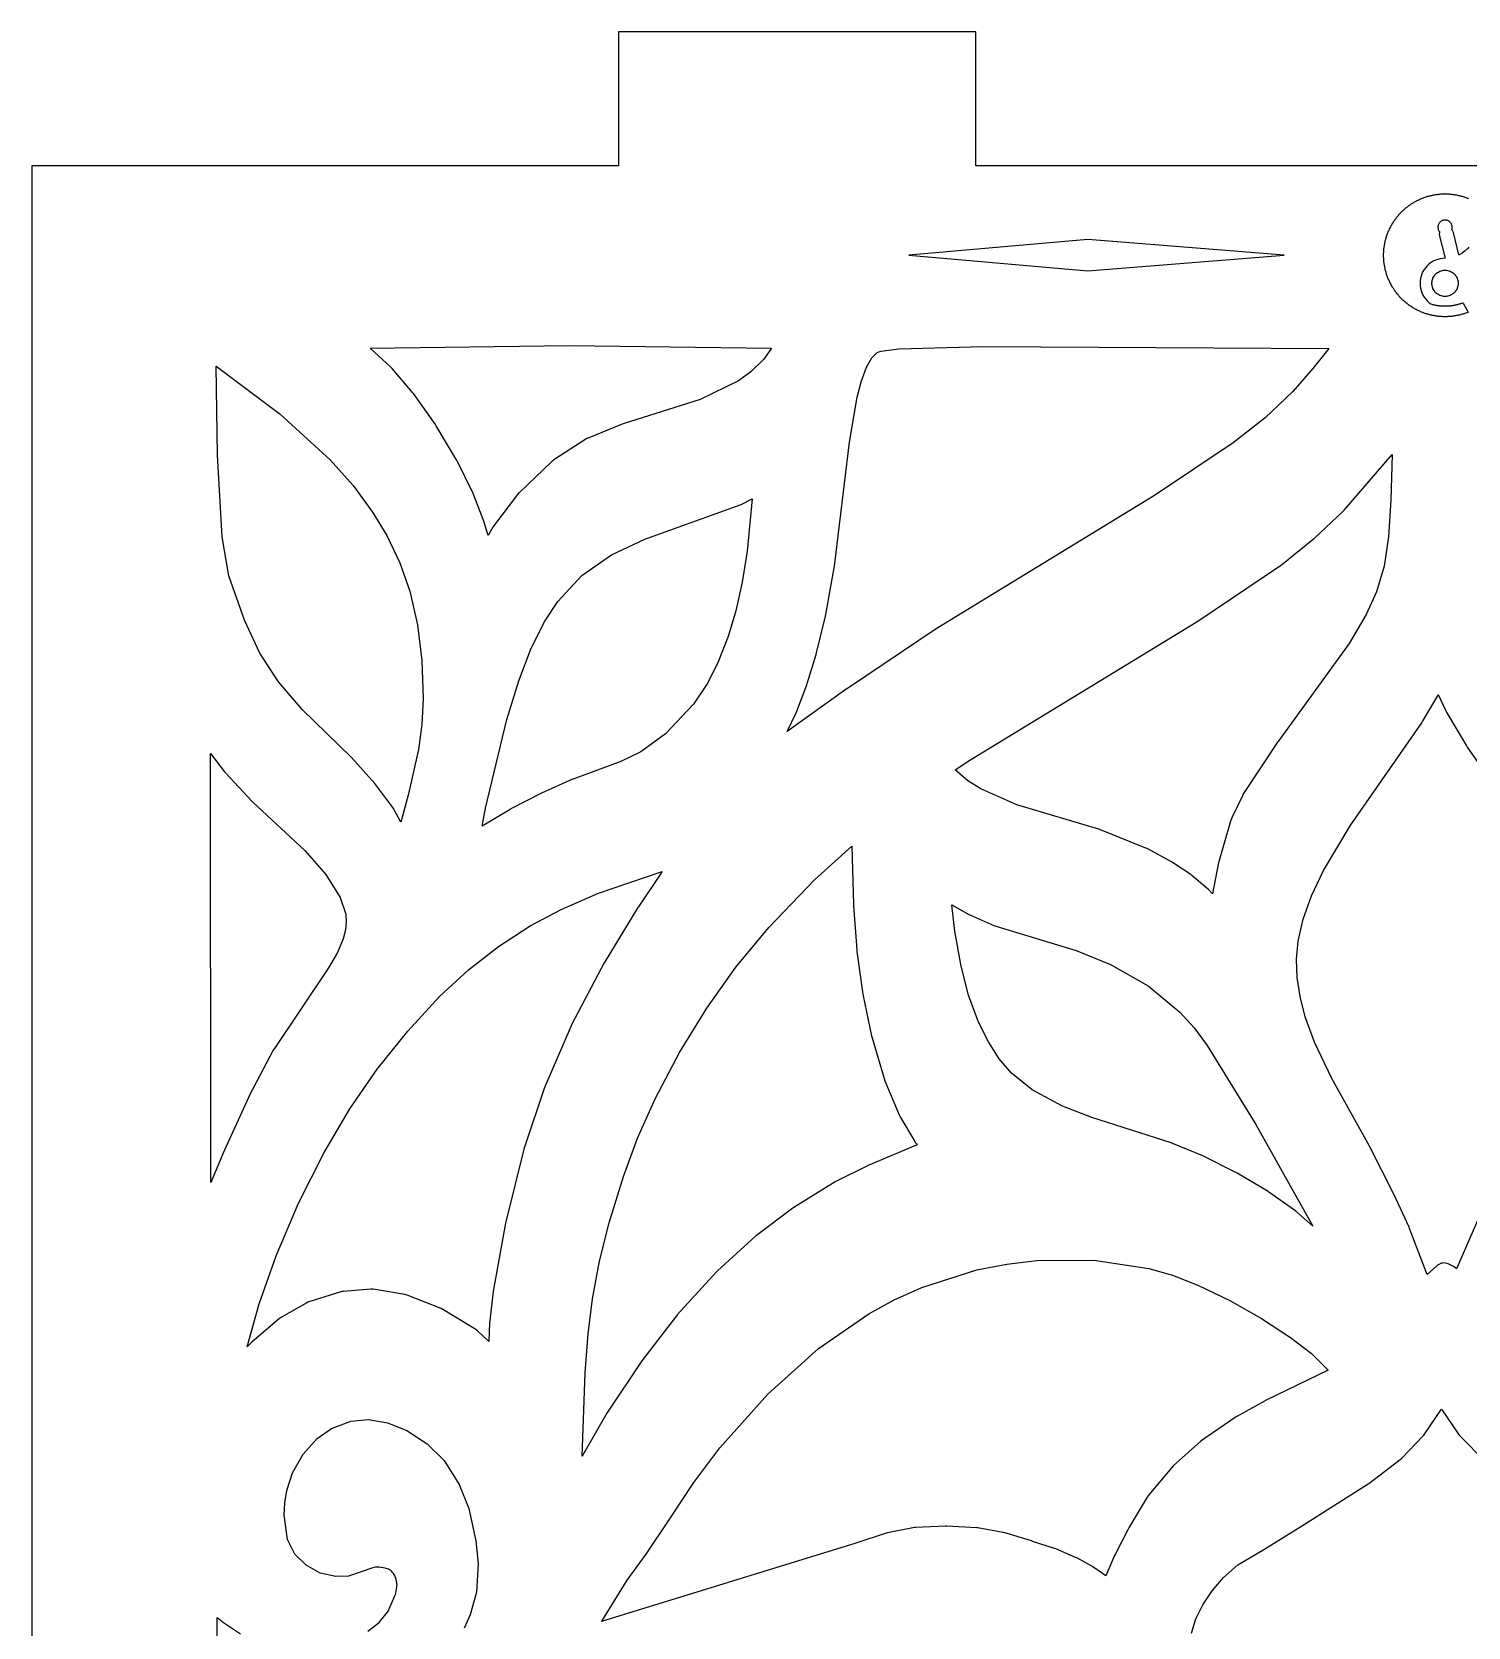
# Model space of a CAD drawing. Header units: millimetres. Extents: x 10 to 410, y 18 to 283.
# Drawn here: x 79 to 111.15, y 247.3 to 283 of the extents above; entities that cross this region are included whole.
import ezdxf

# ---------------------------------------------------------------- set-up
doc = ezdxf.new("R2010")
doc.units = ezdxf.units.MM
doc.layers.add('CUT', color=1, linetype='Continuous')
doc.layers.add('ENGRAVE', color=5, linetype='Continuous')

msp = doc.modelspace()

# ---------------------------------------------------------------- linework, layer by layer
at = {"layer": 'CUT'}
for points in [[(92.134, 280), (79, 280), (79, 160), (92.134, 160), (92.134, 157), (100.134, 157), (100.134, 160), (121.134, 160), (121.134, 157), (129.134, 157), (129.134, 160), (142.2679, 160), (142.2679, 280), (129.134, 280), (129.134, 283), (121.134, 283), (121.134, 280), (100.134, 280), (100.134, 283), (92.134, 283)], [(89.1138, 272.0518), (89.1017, 272.087), (88.8915, 272.6311), (88.8751, 272.6685), (88.5099, 273.4157), (88.4924, 273.4482), (88.0517, 274.1859), (88.0338, 274.2135), (87.5413, 274.9045), (87.5221, 274.9293), (87.0672, 275.4662), (87.0384, 275.4964), (86.5759, 275.9227), (91.0298, 275.9807), (95.5534, 275.9194), (95.3823, 275.6754), (95.0955, 275.3947), (94.8155, 275.1891), (93.9582, 274.7693), (92.2345, 274.2302), (92.2157, 274.2232), (91.4673, 273.9181), (91.4457, 273.9081), (91.4248, 273.8959), (90.6846, 273.4195), (90.662, 273.4034), (90.6404, 273.3847), (89.9057, 272.686), (89.8865, 272.666), (89.8684, 272.6442), (89.3304, 271.9376), (89.3109, 271.9095), (89.2934, 271.879), (89.2131, 271.7256)], [(97.6809, 275.4939), (97.8021, 275.7035), (97.9184, 275.8237), (98.001, 275.8579), (98.4057, 275.9029), (100.2934, 275.9611), (108.0297, 275.9145), (107.6758, 275.4651), (107.2235, 274.9507), (106.6046, 274.3644), (105.8933, 273.8004), (104.1318, 272.6215), (99.2773, 269.6622), (99.2671, 269.6558), (97.2574, 268.3067), (97.2502, 268.3018), (95.9069, 267.3389), (96.1084, 267.758), (96.1247, 267.7961), (96.3475, 268.3852), (96.3583, 268.417), (96.5565, 269.0679), (96.565, 269.0988), (96.7636, 269.9266), (96.77, 269.9569), (96.9605, 271.0068), (96.9655, 271.0402), (97.3014, 273.8204), (97.4718, 274.8233), (97.5608, 275.1685)], [(83.1223, 275.5219), (84.5576, 274.4465), (85.6762, 273.4251), (86.1907, 272.8443), (86.6268, 272.2523), (86.942, 271.7295), (87.235, 271.1141), (87.4579, 270.4805), (87.6325, 269.7292), (87.7295, 268.9287), (87.7581, 268.0694), (87.7312, 267.497), (87.6545, 266.9382), (87.4219, 265.913), (87.2558, 265.3122), (87.109, 265.5894), (87.0936, 265.6162), (87.0765, 265.6412), (86.7027, 266.1482), (86.6796, 266.1766), (86.1511, 266.7609), (86.1361, 266.7765), (85.0562, 267.8268), (84.5185, 268.4556), (84.1061, 269.0942), (83.7561, 269.8339), (83.4069, 270.8267), (83.2592, 271.6954), (83.1578, 273.529)], [(106.951, 271.0594), (106.9702, 271.0735), (107.6823, 271.6441), (107.7009, 271.6603), (108.3535, 272.2742), (108.3775, 272.2991), (109.4523, 273.5396), (109.4217, 272.5171), (109.3688, 271.7019), (109.268, 271.0451), (109.098, 270.4648), (108.8711, 269.9598), (108.4868, 269.3116), (106.8951, 267.1196), (106.8848, 267.1049), (106.1256, 265.9533), (106.1103, 265.9283), (106.0965, 265.9016), (105.8622, 265.4117), (105.8468, 265.3753), (105.8339, 265.337), (105.5768, 264.4574), (105.5648, 264.4079), (105.4303, 263.71), (105.3296, 263.8139), (105.3051, 263.8368), (104.9649, 264.1215), (104.9396, 264.1404), (104.5343, 264.4111), (104.512, 264.4243), (103.9627, 264.7193), (103.938, 264.7309), (102.9245, 265.141), (102.9033, 265.1485), (101.0479, 265.7038), (100.2408, 266.0574), (99.9513, 266.2412), (99.6698, 266.481), (99.9924, 266.6983), (105.0646, 269.7877), (105.0753, 269.7947)], [(94.8795, 272.4261), (94.9097, 272.4393), (95.1226, 272.5498), (95.0127, 271.3812), (94.8984, 270.6848), (94.7546, 270.0449), (94.5828, 269.4675), (94.345, 268.8625), (94.1138, 268.4111), (93.8084, 267.9515), (93.1871, 267.2904), (92.6304, 266.8875), (92.1872, 266.671), (91.118, 266.2779), (91.1032, 266.2719), (90.4067, 265.9625), (90.3925, 265.9557), (89.7227, 265.6072), (89.7081, 265.5988), (89.0813, 265.2207), (89.1548, 265.6275), (89.6318, 267.6105), (89.8971, 268.4763), (90.1781, 269.2059), (90.4834, 269.8144), (90.7722, 270.2527), (91.3127, 270.8332), (91.9759, 271.296), (92.7203, 271.646)], [(85.5764, 264.1444), (85.9025, 263.6258), (86.0244, 263.2501), (86.0384, 263.0873), (86.0225, 262.9038), (85.9716, 262.7018), (85.8442, 262.3979), (85.6417, 262.0492), (84.4275, 260.245), (84.4044, 260.2064), (83.8671, 259.1891), (83.8557, 259.1658), (83.3022, 257.9567), (83.2962, 257.943), (83.0043, 257.2483), (83, 266.8479), (83.3141, 266.4411), (83.3359, 266.4155), (83.932, 265.7772), (83.9478, 265.7616), (85.1094, 264.6748)], [(97.3883, 263.4676), (97.3897, 263.4392), (97.4643, 262.4516), (97.4683, 262.4147), (97.6027, 261.4605), (97.6092, 261.4234), (97.7974, 260.5271), (97.808, 260.4852), (98.0763, 259.5772), (98.0943, 259.526), (98.4141, 258.7585), (98.4278, 258.7285), (98.4433, 258.7002), (98.7635, 258.1646), (98.7814, 258.1371), (98.8009, 258.1119), (98.817, 258.0932), (97.7354, 257.6377), (97.721, 257.631), (96.9997, 257.2722), (96.9787, 257.2605), (96.0545, 256.6914), (96.0322, 256.6761), (95.2205, 256.0613), (95.1992, 256.0435), (94.3497, 255.2693), (94.3285, 255.2481), (93.4472, 254.2846), (93.428, 254.2617), (92.6514, 253.2569), (92.6357, 253.2351), (91.8844, 252.11), (91.8699, 252.0867), (91.3458, 251.1768), (91.3294, 251.1455), (91.3178, 251.121), (91.3819, 252.9841), (91.4492, 253.8572), (91.5476, 254.6458), (91.7044, 255.4885), (91.9208, 256.3429), (92.2466, 257.3832), (92.5576, 258.236), (92.9607, 259.1356), (93.4991, 260.1534), (94.1072, 261.1475), (94.7547, 262.0652), (95.4984, 262.9582), (96.521, 264.0248), (97.3539, 264.7734)], [(92.5769, 263.4187), (92.5667, 263.4028), (91.8265, 262.1876), (91.8131, 262.1639), (91.09, 260.7884), (91.0752, 260.7573), (90.4818, 259.39), (90.4669, 259.3514), (90.0311, 258.0614), (90.0191, 258.0206), (89.606, 256.3692), (89.5983, 256.3338), (89.3301, 254.8554), (89.3247, 254.8182), (89.2491, 254.1525), (89.2459, 254.1107), (89.2288, 253.6891), (89.2006, 253.7191), (88.9809, 253.9215), (88.9585, 253.9404), (88.9348, 253.9565), (88.2013, 254.404), (88.1617, 254.4239), (87.3973, 254.7247), (87.3743, 254.7326), (87.351, 254.7377), (86.6409, 254.8586), (86.6135, 254.8616), (86.5859, 254.8609), (85.9665, 254.8112), (85.9418, 254.8077), (85.9175, 254.8016), (85.2018, 254.5794), (85.1767, 254.57), (85.1523, 254.5577), (84.5856, 254.2345), (84.5637, 254.2207), (84.5427, 254.2044), (83.9288, 253.6846), (83.8975, 253.6541), (83.8196, 253.568), (84.0892, 254.5284), (84.4704, 255.6066), (84.9713, 256.7814), (85.5448, 257.9186), (86.1197, 258.896), (86.7298, 259.7859), (87.4149, 260.6374), (88.1243, 261.4075), (88.773, 262.0096), (89.4443, 262.5332), (90.1564, 262.9914), (90.8454, 263.3564), (91.6819, 263.7212), (93.1107, 264.2106)], [(106.4001, 258.5489), (107.6769, 256.2701), (107.2915, 256.6056), (107.2674, 256.6246), (106.6893, 257.0316), (106.6721, 257.0427), (105.9794, 257.4574), (105.9619, 257.4669), (105.2255, 257.835), (105.2098, 257.8422), (104.5192, 258.1297), (104.5001, 258.1368), (102.7251, 258.7047), (102.0671, 258.9579), (101.3938, 259.3221), (100.9325, 259.6974), (100.6543, 260.0183), (100.4109, 260.3948), (100.1926, 260.8382), (99.9638, 261.4408), (99.8014, 262.0899), (99.6616, 262.8751), (99.594, 263.4634), (99.9711, 263.2484), (99.9952, 263.2363), (100.5317, 263.0015), (100.5585, 262.9915), (102.3773, 262.4412), (103.1473, 262.1298), (103.9851, 261.6461), (104.6966, 261.0598), (105.0166, 260.7114), (105.3096, 260.3174)], [(95.4715, 252.5135), (96.6098, 253.5324), (97.7317, 254.3069), (98.3032, 254.6195), (98.9236, 254.8979), (100.1559, 255.2891), (100.8242, 255.4215), (101.4986, 255.5016), (102.7703, 255.5085), (104.0065, 255.3245), (104.5317, 255.1764), (105.1033, 254.9504), (105.813, 254.6065), (106.5229, 254.2042), (107.1742, 253.7778), (107.6436, 253.4172), (108.0186, 253.0475), (106.6171, 252.3694), (106.6044, 252.3629), (105.9549, 252.0033), (105.9321, 251.9891), (105.1994, 251.4836), (105.1694, 251.4599), (104.5487, 250.9022), (104.5152, 250.8674), (104.0025, 250.2539), (103.9848, 250.2309), (103.9683, 250.206), (103.5603, 249.5327), (103.5449, 249.5052), (103.5313, 249.476), (103.2534, 248.9348), (103.2353, 248.8996), (103.0391, 248.4461), (102.7479, 248.6441), (102.7242, 248.6587), (102.3912, 248.8434), (102.363, 248.8571), (101.918, 249.0472), (101.8898, 249.0577), (101.4022, 249.2145), (101.374, 249.2249), (100.7605, 249.4108), (100.734, 249.4171), (100.1781, 249.5156), (100.1526, 249.5186), (99.4789, 249.559), (99.4551, 249.5592), (98.7899, 249.5271), (98.7586, 249.5233), (98.1528, 249.4068), (98.1209, 249.3982), (97.4422, 249.1759), (97.4249, 249.1711), (91.7543, 247.4231), (91.7699, 247.4526), (92.3234, 248.3433), (92.7487, 248.9291), (93.2634, 249.6967), (93.8162, 250.5302), (94.4013, 251.3098)]]:
    msp.add_lwpolyline(points, close=True, dxfattribs=at)
for points in [[(111.8353, 257.4906), (110.8898, 255.3126), (110.8828, 255.3206), (110.8557, 255.3456), (110.8267, 255.3666), (110.7964, 255.3832), (110.7055, 255.425), (110.6757, 255.4365), (110.6452, 255.4437), (110.6144, 255.4466), (110.5835, 255.4452), (110.5529, 255.4393), (110.5228, 255.4293), (110.4936, 255.4152), (110.4656, 255.3969), (110.4391, 255.3749), (110.2368, 255.187), (110.2193, 255.2222), (109.8403, 256.2196), (109.8282, 256.2487), (109.4912, 256.9864), (109.4824, 257.0045), (108.9503, 258.0457), (108.9426, 258.0601), (108.0977, 259.5731), (107.713, 260.3889), (107.5049, 260.9589), (107.3878, 261.4091), (107.3238, 261.8341), (107.3105, 262.2432), (107.3468, 262.6478), (107.4562, 263.1424), (107.6425, 263.6668), (107.9097, 264.2302), (108.5099, 265.23), (110.1146, 267.5351), (110.1318, 267.5618), (110.4565, 268.116), (110.4762, 268.1537), (110.4837, 268.172), (110.6511, 267.8012), (110.6744, 267.7562), (111.1139, 267.0182), (111.1308, 266.9922), (112.6748, 264.798)], [(104.9571, 247.1607), (105.0588, 247.4785), (105.2144, 247.7982), (105.4206, 248.1105), (105.6715, 248.4042), (105.9928, 248.689), (106.575, 249.0323), (107.443, 249.5708), (108.9102, 250.5004), (108.9297, 250.5139), (109.632, 251.0462), (109.6695, 251.0798), (110.1353, 251.5671), (110.1558, 251.5904), (110.1746, 251.6162), (110.5517, 252.177), (110.9388, 251.612), (110.9585, 251.5859), (110.9796, 251.5624), (111.5136, 251.0196)], [(86.5236, 247.2021), (86.7457, 247.3803), (86.7704, 247.4025), (86.7925, 247.4272), (86.9578, 247.6336), (86.9738, 247.6555), (86.9876, 247.6789), (86.9994, 247.7033), (87.1254, 247.9995), (87.1362, 248.0289), (87.1437, 248.0593), (87.1685, 248.1879), (87.1723, 248.2144), (87.1739, 248.241), (87.1729, 248.2676), (87.1695, 248.2941), (87.1638, 248.3202), (87.1435, 248.3961), (87.1347, 248.4236), (87.1233, 248.4499), (87.1095, 248.4752), (87.0931, 248.499), (87.0746, 248.5212), (87.054, 248.5415), (87.0315, 248.5598), (87.0075, 248.576), (86.9818, 248.5897), (86.9549, 248.6009), (86.9271, 248.6097), (86.8987, 248.6158), (86.7797, 248.6353), (86.7494, 248.6388), (86.7189, 248.6392), (86.6885, 248.6367), (86.6585, 248.6312), (86.6292, 248.6227), (86.0881, 248.4376), (85.8071, 248.4262), (85.4562, 248.5067), (85.1392, 248.6792), (84.8855, 248.9291), (84.7189, 249.2608), (84.6499, 249.8048), (84.6617, 250.0814), (84.7065, 250.3526), (84.8367, 250.7522), (85.0728, 251.1699), (85.3895, 251.5174), (85.7091, 251.7394), (86.1414, 251.9022), (86.5377, 251.9395), (86.9595, 251.871), (87.3967, 251.6949), (87.8513, 251.3984), (88.226, 251.0221), (88.5679, 250.4894), (88.7836, 249.9499), (88.9414, 249.2245), (88.9919, 248.7133), (88.9493, 248.0782), (88.8134, 247.5698), (88.6791, 247.2737)], [(83.1516, 240.7048), (83.1455, 247.5118), (83.2486, 247.4305), (83.2664, 247.4175), (83.668, 247.1456)]]:
    msp.add_lwpolyline(points, dxfattribs=at)
at = {"layer": 'ENGRAVE'}
msp.add_lwpolyline([(111.1684, 278.1846), (111.1271, 278.139), (111.1224, 278.1343), (111.0768, 278.0929), (111.0717, 278.0888), (111.0223, 278.0521), (111.0169, 278.0485), (110.964, 278.0168), (110.9583, 278.0137), (110.9461, 278.008), (110.8206, 278.5093), (110.816, 278.5244), (110.81, 278.5389), (110.8026, 278.5527), (110.7939, 278.5658), (110.7854, 278.5761), (110.7872, 278.5809), (110.791, 278.5962), (110.7933, 278.6118), (110.7941, 278.6274), (110.7933, 278.6431), (110.791, 278.6587), (110.7872, 278.6739), (110.7819, 278.6887), (110.7752, 278.7029), (110.7671, 278.7164), (110.7577, 278.729), (110.7471, 278.7406), (110.7355, 278.7512), (110.7229, 278.7605), (110.7094, 278.7686), (110.6952, 278.7754), (110.6804, 278.7807), (110.6652, 278.7845), (110.6497, 278.7868), (110.6339, 278.7875), (110.6182, 278.7868), (110.6027, 278.7845), (110.5875, 278.7807), (110.5727, 278.7754), (110.5585, 278.7686), (110.545, 278.7605), (110.5324, 278.7512), (110.5208, 278.7406), (110.5102, 278.729), (110.5008, 278.7164), (110.4927, 278.7029), (110.486, 278.6887), (110.4807, 278.6739), (110.4769, 278.6587), (110.4746, 278.6431), (110.4738, 278.6274), (110.4746, 278.6117), (110.4769, 278.5962), (110.4807, 278.581), (110.486, 278.5661), (110.4927, 278.552), (110.5008, 278.5385), (110.5102, 278.5259), (110.5136, 278.522), (110.5098, 278.5093), (110.5067, 278.4939), (110.5052, 278.4783), (110.5052, 278.4626), (110.5067, 278.4469), (110.5098, 278.4315), (110.6345, 277.9332), (110.579, 277.9305), (110.5246, 277.9224), (110.4712, 277.909), (110.4194, 277.8905), (110.3697, 277.867), (110.3225, 277.8387), (110.2783, 277.8059), (110.2375, 277.769), (110.2006, 277.7282), (110.1678, 277.684), (110.1396, 277.6368), (110.116, 277.5871), (110.0975, 277.5353), (110.0841, 277.482), (110.076, 277.4275), (110.0734, 277.3726), (110.076, 277.3176), (110.0841, 277.2632), (110.0975, 277.2099), (110.116, 277.1581), (110.1396, 277.1083), (110.1678, 277.0611), (110.2006, 277.0169), (110.2375, 276.9762), (110.2783, 276.9392), (110.3171, 276.9105), (110.3174, 276.9103), (110.3345, 276.9055), (110.3518, 276.9009), (110.3691, 276.8966), (110.3864, 276.8926), (110.4038, 276.8889), (110.4213, 276.8854), (110.4389, 276.8822), (110.4564, 276.8793), (110.474, 276.8766), (110.4917, 276.8742), (110.5094, 276.8722), (110.5271, 276.8703), (110.5449, 276.8688), (110.5627, 276.8676), (110.5805, 276.8666), (110.5983, 276.8659), (110.6161, 276.8655), (110.6339, 276.8653), (110.6518, 276.8655), (110.6696, 276.8659), (110.6874, 276.8666), (110.7052, 276.8676), (110.7229, 276.8688), (110.7408, 276.8703), (110.7585, 276.8722), (110.7762, 276.8742), (110.7938, 276.8766), (110.8114, 276.8793), (110.829, 276.8822), (110.8466, 276.8854), (110.864, 276.8889), (110.8815, 276.8926), (110.8988, 276.8966), (110.9161, 276.9009), (110.9334, 276.9055), (110.9505, 276.9103), (110.9676, 276.9154), (110.9846, 276.9209), (111.0016, 276.9265), (111.0183, 276.9323), (111.035, 276.9385), (111.0352, 276.9386), (111.0407, 276.9275), (111.1529, 276.7267), (111.1412, 276.722), (111.1407, 276.7218), (111.1392, 276.7212), (111.1209, 276.7141), (111.1198, 276.7137), (111.1191, 276.7134), (111.1007, 276.7066), (111.0986, 276.7059), (111.0983, 276.7058), (111.0803, 276.6995), (111.0792, 276.6991), (111.0784, 276.6988), (111.06, 276.6927), (111.0596, 276.6925), (111.0579, 276.692), (111.0391, 276.6861), (111.0382, 276.6858), (111.0374, 276.6855), (111.0185, 276.6799), (111.0177, 276.6796), (111.0166, 276.6793), (110.9977, 276.674), (110.9963, 276.6736), (110.9957, 276.6735), (110.9769, 276.6684), (110.9744, 276.6678), (110.9743, 276.6678), (110.9561, 276.6633), (110.9556, 276.6632), (110.9539, 276.6627), (110.9347, 276.6583), (110.9345, 276.6582), (110.9336, 276.6581), (110.933, 276.6579), (110.9138, 276.6538), (110.9124, 276.6535), (110.9117, 276.6534), (110.8925, 276.6495), (110.8922, 276.6495), (110.8914, 276.6493), (110.8907, 276.6492), (110.8713, 276.6456), (110.8699, 276.6454), (110.8692, 276.6453), (110.85, 276.6421), (110.8497, 276.6421), (110.8488, 276.6419), (110.8481, 276.6418), (110.8286, 276.6389), (110.8272, 276.6387), (110.8266, 276.6386), (110.8073, 276.636), (110.8066, 276.6359), (110.8058, 276.6358), (110.8052, 276.6357), (110.7861, 276.6335), (110.7856, 276.6334), (110.7839, 276.6332), (110.7643, 276.6312), (110.7637, 276.6312), (110.7629, 276.6311), (110.7624, 276.631), (110.7428, 276.6293), (110.7413, 276.6292), (110.7407, 276.6292), (110.7212, 276.6278), (110.7208, 276.6277), (110.72, 276.6277), (110.7194, 276.6277), (110.6997, 276.6266), (110.6981, 276.6265), (110.6975, 276.6265), (110.6781, 276.6257), (110.6775, 276.6257), (110.6767, 276.6257), (110.6762, 276.6257), (110.6565, 276.6252), (110.6549, 276.6252), (110.6543, 276.6252), (110.6349, 276.625), (110.6344, 276.625), (110.6335, 276.625), (110.633, 276.625), (110.6136, 276.6252), (110.6129, 276.6252), (110.6113, 276.6252), (110.5916, 276.6257), (110.5911, 276.6257), (110.5903, 276.6257), (110.5898, 276.6257), (110.5704, 276.6265), (110.5697, 276.6265), (110.5682, 276.6266), (110.5485, 276.6277), (110.548, 276.6277), (110.5472, 276.6277), (110.5467, 276.6278), (110.5272, 276.6292), (110.5266, 276.6292), (110.5251, 276.6293), (110.5055, 276.631), (110.5048, 276.6311), (110.504, 276.6312), (110.5036, 276.6312), (110.484, 276.6332), (110.4823, 276.6334), (110.4818, 276.6335), (110.4626, 276.6357), (110.4618, 276.6358), (110.461, 276.6359), (110.4606, 276.636), (110.4413, 276.6386), (110.4407, 276.6387), (110.4392, 276.6389), (110.4197, 276.6418), (110.4191, 276.6419), (110.4182, 276.6421), (110.4179, 276.6421), (110.3987, 276.6453), (110.398, 276.6454), (110.3966, 276.6456), (110.3772, 276.6492), (110.3765, 276.6493), (110.3757, 276.6495), (110.3754, 276.6495), (110.3562, 276.6534), (110.3555, 276.6535), (110.3541, 276.6538), (110.3349, 276.6579), (110.3342, 276.6581), (110.3334, 276.6582), (110.3331, 276.6583), (110.3139, 276.6627), (110.3118, 276.6633), (110.3115, 276.6634), (110.2934, 276.6679), (110.293, 276.6679), (110.291, 276.6684), (110.2719, 276.6735), (110.2711, 276.6737), (110.2703, 276.6739), (110.2513, 276.6793), (110.2502, 276.6796), (110.2494, 276.6799), (110.2305, 276.6855), (110.2297, 276.6858), (110.2288, 276.6861), (110.21, 276.692), (110.2089, 276.6923), (110.2081, 276.6926), (110.1894, 276.6988), (110.1887, 276.6991), (110.1877, 276.6994), (110.1692, 276.7059), (110.1686, 276.7061), (110.1673, 276.7066), (110.1488, 276.7134), (110.1482, 276.7137), (110.1474, 276.714), (110.1471, 276.7141), (110.1287, 276.7212), (110.1272, 276.7218), (110.1267, 276.722), (110.1086, 276.7293), (110.1081, 276.7295), (110.1074, 276.7298), (110.1069, 276.73), (110.089, 276.7376), (110.0885, 276.7378), (110.0869, 276.7385), (110.0689, 276.7464), (110.0687, 276.7466), (110.0679, 276.7469), (110.0672, 276.7472), (110.0497, 276.7553), (110.0492, 276.7555), (110.0476, 276.7563), (110.0298, 276.7648), (110.0289, 276.7653), (110.0282, 276.7657), (110.0105, 276.7745), (110.0098, 276.7748), (110.0089, 276.7753), (109.9914, 276.7844), (109.9906, 276.7848), (109.9899, 276.7852), (109.9897, 276.7853), (109.9724, 276.7946), (109.971, 276.7954), (109.9705, 276.7957), (109.9536, 276.8051), (109.9521, 276.8059), (109.9516, 276.8063), (109.9348, 276.816), (109.9343, 276.8163), (109.9336, 276.8167), (109.9332, 276.8169), (109.9164, 276.8271), (109.9152, 276.8278), (109.9146, 276.8282), (109.8986, 276.8382), (109.8986, 276.8382), (109.8963, 276.8396), (109.8798, 276.8503), (109.8795, 276.8505), (109.8788, 276.8509), (109.8783, 276.8513), (109.8619, 276.8622), (109.861, 276.8629), (109.8603, 276.8633), (109.8441, 276.8745), (109.843, 276.8753), (109.8425, 276.8757), (109.8265, 276.887), (109.8263, 276.8872), (109.8256, 276.8877), (109.825, 276.8881), (109.8091, 276.8999), (109.8084, 276.9004), (109.8077, 276.9009), (109.8076, 276.901), (109.792, 276.9129), (109.7914, 276.9134), (109.7905, 276.9141), (109.775, 276.9263), (109.7736, 276.9274), (109.7732, 276.9277), (109.7582, 276.9399), (109.7576, 276.9404), (109.757, 276.9409), (109.7567, 276.9411), (109.7418, 276.9537), (109.7413, 276.9542), (109.7402, 276.955), (109.7253, 276.968), (109.7241, 276.9691), (109.7237, 276.9694), (109.7092, 276.9824), (109.7088, 276.9828), (109.7082, 276.9834), (109.7079, 276.9836), (109.6934, 276.997), (109.6926, 276.9978), (109.692, 276.9983), (109.6777, 277.0119), (109.6766, 277.013), (109.6762, 277.0134), (109.6627, 277.0267), (109.6624, 277.027), (109.661, 277.0285), (109.6471, 277.0425), (109.6465, 277.0431), (109.6459, 277.0438), (109.6323, 277.058), (109.6313, 277.0591), (109.6309, 277.0596), (109.6176, 277.0739), (109.6173, 277.0742), (109.6167, 277.0748), (109.6163, 277.0753), (109.6031, 277.09), (109.6027, 277.0906), (109.6021, 277.0912), (109.6019, 277.0914), (109.589, 277.1062), (109.5881, 277.1073), (109.5877, 277.1078), (109.5751, 277.1228), (109.5749, 277.1231), (109.5744, 277.1237), (109.5739, 277.1243), (109.5617, 277.1393), (109.5614, 277.1396), (109.5602, 277.141), (109.548, 277.1565), (109.5474, 277.1574), (109.5469, 277.1581), (109.5349, 277.1737), (109.5349, 277.1738), (109.5344, 277.1745), (109.5338, 277.1752), (109.5221, 277.191), (109.5216, 277.1917), (109.5211, 277.1924), (109.521, 277.1925), (109.5095, 277.2085), (109.509, 277.2094), (109.5085, 277.2101), (109.5084, 277.2102), (109.4973, 277.2264), (109.4968, 277.227), (109.4962, 277.2279), (109.4852, 277.2443), (109.4849, 277.2449), (109.4844, 277.2456), (109.4842, 277.2458), (109.4735, 277.2624), (109.4731, 277.2631), (109.4726, 277.2638), (109.4725, 277.2641), (109.4621, 277.2806), (109.4618, 277.2812), (109.4611, 277.2823), (109.4509, 277.2992), (109.4501, 277.3006), (109.4498, 277.3011), (109.4402, 277.3177), (109.4399, 277.3181), (109.4391, 277.3195), (109.4295, 277.3367), (109.4289, 277.3378), (109.4285, 277.3385), (109.4194, 277.3554), (109.4192, 277.3558), (109.4183, 277.3574), (109.4094, 277.3745), (109.4092, 277.3749), (109.4083, 277.3766), (109.3995, 277.3942), (109.3987, 277.396), (109.3985, 277.3963), (109.3902, 277.4137), (109.3898, 277.4145), (109.3895, 277.4152), (109.3894, 277.4154), (109.3812, 277.4333), (109.3809, 277.4339), (109.3804, 277.435), (109.3724, 277.453), (109.3718, 277.4545), (109.3716, 277.4551), (109.364, 277.4729), (109.3638, 277.4734), (109.3635, 277.4742), (109.3633, 277.4747), (109.3559, 277.493), (109.3558, 277.4932), (109.3554, 277.494), (109.3551, 277.4947), (109.3483, 277.5124), (109.3483, 277.5124), (109.3474, 277.5149), (109.3406, 277.5334), (109.3405, 277.5335), (109.3402, 277.5343), (109.3399, 277.5352), (109.3334, 277.5537), (109.333, 277.5547), (109.3328, 277.5555), (109.3265, 277.5742), (109.3263, 277.575), (109.3259, 277.5761), (109.3202, 277.5943), (109.3201, 277.5946), (109.3194, 277.5966), (109.3138, 277.6155), (109.3136, 277.616), (109.3134, 277.6168), (109.3133, 277.6173), (109.3081, 277.6357), (109.308, 277.636), (109.3074, 277.6381), (109.3024, 277.6571), (109.3022, 277.6579), (109.3019, 277.659), (109.2971, 277.6781), (109.2969, 277.679), (109.2967, 277.6798), (109.2967, 277.6799), (109.2923, 277.6991), (109.2921, 277.6998), (109.2918, 277.701), (109.2877, 277.7203), (109.2874, 277.7216), (109.2873, 277.7223), (109.2835, 277.7414), (109.2834, 277.7418), (109.2833, 277.7426), (109.2832, 277.7433), (109.2796, 277.7626), (109.2793, 277.7641), (109.2792, 277.7647), (109.276, 277.784), (109.276, 277.7843), (109.2759, 277.7851), (109.2757, 277.7858), (109.2729, 277.805), (109.2728, 277.8054), (109.2725, 277.8072), (109.2699, 277.8268), (109.2699, 277.8271), (109.2698, 277.8279), (109.2696, 277.8286), (109.2673, 277.8481), (109.2672, 277.8498), (109.2671, 277.8504), (109.2651, 277.8697), (109.2651, 277.87), (109.265, 277.8709), (109.265, 277.8715), (109.2632, 277.8911), (109.2631, 277.8926), (109.2631, 277.8932), (109.2617, 277.9127), (109.2616, 277.9153), (109.2616, 277.9153), (109.2605, 277.9339), (109.2605, 277.9345), (109.2604, 277.9362), (109.2596, 277.9559), (109.2596, 277.9564), (109.2596, 277.9573), (109.2596, 277.9578), (109.2591, 277.9775), (109.2591, 277.979), (109.2591, 277.9796), (109.2589, 277.999), (109.2589, 277.9996), (109.2589, 278.0004), (109.2589, 278.001), (109.2591, 278.0204), (109.2591, 278.021), (109.2591, 278.0225), (109.2596, 278.0422), (109.2596, 278.0427), (109.2596, 278.0436), (109.2596, 278.0441), (109.2604, 278.0638), (109.2605, 278.0655), (109.2605, 278.0661), (109.2616, 278.0847), (109.2616, 278.0847), (109.2617, 278.0873), (109.2631, 278.1068), (109.2631, 278.1074), (109.2632, 278.1089), (109.265, 278.1285), (109.265, 278.1291), (109.2651, 278.13), (109.2651, 278.1303), (109.2671, 278.1496), (109.2672, 278.1502), (109.2673, 278.1519), (109.2696, 278.1714), (109.2698, 278.1721), (109.2699, 278.1729), (109.2699, 278.1732), (109.2725, 278.1928), (109.2728, 278.1946), (109.2729, 278.195), (109.2757, 278.2142), (109.2759, 278.2149), (109.276, 278.2157), (109.276, 278.216), (109.2792, 278.2353), (109.2793, 278.2359), (109.2796, 278.2374), (109.2832, 278.2567), (109.2833, 278.2574), (109.2834, 278.2582), (109.2835, 278.2586), (109.2873, 278.2777), (109.2874, 278.2784), (109.2877, 278.2797), (109.2918, 278.299), (109.2921, 278.3002), (109.2923, 278.3009), (109.2967, 278.3201), (109.2967, 278.3202), (109.2969, 278.321), (109.2971, 278.3219), (109.3019, 278.341), (109.3022, 278.3421), (109.3024, 278.3429), (109.3074, 278.3619), (109.308, 278.364), (109.3081, 278.3643), (109.3133, 278.3827), (109.3134, 278.3832), (109.3136, 278.384), (109.3138, 278.3845), (109.3194, 278.4034), (109.3201, 278.4054), (109.3202, 278.4057), (109.3259, 278.4239), (109.3263, 278.425), (109.3266, 278.4258), (109.3328, 278.4445), (109.333, 278.4453), (109.3334, 278.4463), (109.3399, 278.4648), (109.3402, 278.4657), (109.3405, 278.4665), (109.3406, 278.4666), (109.3474, 278.4851), (109.3483, 278.4876), (109.3483, 278.4876), (109.3551, 278.5053), (109.3554, 278.506), (109.3558, 278.5068), (109.3559, 278.507), (109.3633, 278.5253), (109.3635, 278.5258), (109.3638, 278.5266), (109.364, 278.5271), (109.3716, 278.5449), (109.3718, 278.5455), (109.3724, 278.547), (109.3804, 278.565), (109.3809, 278.5661), (109.3812, 278.5667), (109.3894, 278.5846), (109.3895, 278.5848), (109.3898, 278.5855), (109.3902, 278.5863), (109.3985, 278.6037), (109.3987, 278.604), (109.3995, 278.6058), (109.4083, 278.6234), (109.4092, 278.6251), (109.4094, 278.6255), (109.4183, 278.6426), (109.4192, 278.6442), (109.4194, 278.6446), (109.4285, 278.6615), (109.4289, 278.6622), (109.4295, 278.6633), (109.4391, 278.6805), (109.4399, 278.6819), (109.4402, 278.6823), (109.4498, 278.6989), (109.4501, 278.6994), (109.4509, 278.7008), (109.4611, 278.7177), (109.4618, 278.7188), (109.4621, 278.7194), (109.4725, 278.7359), (109.4726, 278.7362), (109.4731, 278.7369), (109.4735, 278.7376), (109.4842, 278.7542), (109.4844, 278.7544), (109.4849, 278.7551), (109.4852, 278.7557), (109.4962, 278.7721), (109.4968, 278.773), (109.4973, 278.7736), (109.5084, 278.7898), (109.5085, 278.7899), (109.509, 278.7906), (109.5095, 278.7915), (109.521, 278.8075), (109.5211, 278.8076), (109.5216, 278.8083), (109.5221, 278.809), (109.5338, 278.8248), (109.5344, 278.8255), (109.5349, 278.8262), (109.5349, 278.8263), (109.5469, 278.8419), (109.5474, 278.8426), (109.548, 278.8435), (109.5602, 278.859), (109.5614, 278.8604), (109.5617, 278.8607), (109.5739, 278.8757), (109.5744, 278.8763), (109.5749, 278.8769), (109.5751, 278.8772), (109.5877, 278.8922), (109.5881, 278.8927), (109.589, 278.8938), (109.6019, 278.9086), (109.6021, 278.9088), (109.6027, 278.9094), (109.6031, 278.91), (109.6163, 278.9247), (109.6167, 278.9252), (109.6173, 278.9258), (109.6176, 278.9261), (109.6309, 278.9404), (109.6313, 278.9409), (109.6323, 278.942), (109.6459, 278.9562), (109.6465, 278.9569), (109.6471, 278.9575), (109.661, 278.9715), (109.6624, 278.973), (109.6627, 278.9733), (109.6762, 278.9866), (109.6766, 278.987), (109.6777, 278.9881), (109.692, 279.0017), (109.6926, 279.0022), (109.6934, 279.003), (109.7079, 279.0164), (109.7082, 279.0166), (109.7088, 279.0172), (109.7092, 279.0176), (109.7237, 279.0306), (109.7241, 279.0309), (109.7253, 279.032), (109.7402, 279.045), (109.7413, 279.0458), (109.7418, 279.0463), (109.7567, 279.0589), (109.757, 279.0591), (109.7576, 279.0596), (109.7582, 279.0601), (109.7732, 279.0723), (109.7736, 279.0726), (109.775, 279.0737), (109.7905, 279.0859), (109.7914, 279.0866), (109.792, 279.0871), (109.8076, 279.099), (109.8077, 279.0991), (109.8084, 279.0996), (109.8091, 279.1001), (109.825, 279.1119), (109.8256, 279.1123), (109.8263, 279.1128), (109.8265, 279.113), (109.8425, 279.1243), (109.843, 279.1247), (109.8441, 279.1255), (109.8603, 279.1367), (109.861, 279.1371), (109.8619, 279.1378), (109.8783, 279.1487), (109.8788, 279.1491), (109.8795, 279.1495), (109.8798, 279.1497), (109.8963, 279.1604), (109.8986, 279.1618), (109.8986, 279.1618), (109.9146, 279.1718), (109.9152, 279.1722), (109.9164, 279.1729), (109.9332, 279.1831), (109.9336, 279.1833), (109.9343, 279.1837), (109.9348, 279.184), (109.9516, 279.1937), (109.9521, 279.1941), (109.9536, 279.1949), (109.9705, 279.2043), (109.971, 279.2046), (109.9724, 279.2054), (109.9897, 279.2147), (109.9899, 279.2148), (109.9906, 279.2152), (109.9914, 279.2156), (110.0089, 279.2247), (110.0098, 279.2252), (110.0106, 279.2256), (110.0282, 279.2343), (110.0289, 279.2347), (110.0298, 279.2352), (110.0476, 279.2437), (110.0492, 279.2445), (110.0497, 279.2447), (110.0672, 279.2528), (110.0679, 279.2531), (110.0687, 279.2534), (110.0689, 279.2536), (110.0869, 279.2615), (110.0885, 279.2622), (110.089, 279.2624), (110.1069, 279.27), (110.1074, 279.2702), (110.1081, 279.2705), (110.1086, 279.2707), (110.1267, 279.278), (110.1272, 279.2782), (110.1287, 279.2788), (110.1471, 279.2859), (110.1474, 279.286), (110.1482, 279.2863), (110.1488, 279.2866), (110.1673, 279.2934), (110.1686, 279.2939), (110.1692, 279.2941), (110.1877, 279.3006), (110.1887, 279.3009), (110.1894, 279.3012), (110.2081, 279.3074), (110.2089, 279.3077), (110.21, 279.308), (110.2288, 279.3139), (110.2297, 279.3142), (110.2305, 279.3145), (110.2494, 279.3201), (110.2502, 279.3204), (110.2513, 279.3207), (110.2703, 279.3261), (110.2711, 279.3263), (110.2719, 279.3265), (110.291, 279.3316), (110.293, 279.3321), (110.2934, 279.3321), (110.3115, 279.3366), (110.3118, 279.3367), (110.3139, 279.3373), (110.3331, 279.3417), (110.3334, 279.3418), (110.3342, 279.3419), (110.3349, 279.3421), (110.3541, 279.3462), (110.3555, 279.3465), (110.3562, 279.3466), (110.3754, 279.3505), (110.3757, 279.3505), (110.3765, 279.3507), (110.3772, 279.3508), (110.3966, 279.3544), (110.398, 279.3546), (110.3987, 279.3547), (110.4179, 279.3579), (110.4182, 279.3579), (110.4191, 279.3581), (110.4197, 279.3582), (110.4392, 279.3611), (110.4407, 279.3613), (110.4413, 279.3614), (110.4606, 279.364), (110.461, 279.3641), (110.4618, 279.3642), (110.4626, 279.3643), (110.4818, 279.3665), (110.4823, 279.3666), (110.484, 279.3668), (110.5036, 279.3688), (110.504, 279.3688), (110.5048, 279.3689), (110.5055, 279.369), (110.5251, 279.3707), (110.5266, 279.3708), (110.5272, 279.3708), (110.5467, 279.3722), (110.5472, 279.3723), (110.548, 279.3723), (110.5485, 279.3723), (110.5682, 279.3734), (110.5697, 279.3735), (110.5704, 279.3735), (110.5898, 279.3743), (110.5903, 279.3743), (110.5911, 279.3743), (110.5916, 279.3743), (110.6113, 279.3748), (110.6129, 279.3748), (110.6136, 279.3748), (110.633, 279.375), (110.6335, 279.375), (110.6344, 279.375), (110.6349, 279.375), (110.6543, 279.3748), (110.6549, 279.3748), (110.6565, 279.3748), (110.6762, 279.3743), (110.6767, 279.3743), (110.6775, 279.3743), (110.6781, 279.3743), (110.6975, 279.3735), (110.6981, 279.3735), (110.6997, 279.3734), (110.7194, 279.3723), (110.72, 279.3723), (110.7208, 279.3723), (110.7212, 279.3722), (110.7407, 279.3708), (110.7413, 279.3708), (110.7428, 279.3707), (110.7624, 279.369), (110.7629, 279.3689), (110.7637, 279.3688), (110.7643, 279.3688), (110.7839, 279.3668), (110.7856, 279.3666), (110.7861, 279.3665), (110.8052, 279.3643), (110.8058, 279.3642), (110.8066, 279.3641), (110.8073, 279.364), (110.8266, 279.3614), (110.8272, 279.3613), (110.8286, 279.3611), (110.8481, 279.3582), (110.8488, 279.3581), (110.8497, 279.3579), (110.85, 279.3579), (110.8692, 279.3547), (110.8699, 279.3546), (110.8713, 279.3544), (110.8907, 279.3508), (110.8914, 279.3507), (110.8922, 279.3505), (110.8925, 279.3505), (110.9117, 279.3466), (110.9124, 279.3465), (110.9138, 279.3462), (110.933, 279.3421), (110.9336, 279.3419), (110.9345, 279.3418), (110.9347, 279.3417), (110.9539, 279.3373), (110.9556, 279.3368), (110.9561, 279.3367), (110.9743, 279.3322), (110.9744, 279.3322), (110.9769, 279.3316), (110.9957, 279.3265), (110.9963, 279.3264), (110.9977, 279.326), (111.0166, 279.3207), (111.0177, 279.3204), (111.0185, 279.3201), (111.0374, 279.3145), (111.0382, 279.3142), (111.0391, 279.3139), (111.0579, 279.308), (111.0596, 279.3075), (111.06, 279.3073), (111.0784, 279.3012), (111.0792, 279.3009), (111.0803, 279.3005), (111.0983, 279.2942), (111.0986, 279.2941), (111.1007, 279.2934), (111.1191, 279.2866), (111.1198, 279.2863), (111.1209, 279.2859), (111.1392, 279.2788), (111.1407, 279.2782), (111.1412, 279.278), (111.1592, 279.2707)], dxfattribs=at)
for points in [[(107.034, 278), (102.6339, 278.35), (98.6339, 278), (102.6339, 277.65)], [(110.863, 277.5563), (110.8762, 277.5384), (110.8799, 277.533), (110.8913, 277.5139), (110.8944, 277.5081), (110.904, 277.488), (110.9065, 277.4819), (110.914, 277.4609), (110.9159, 277.4546), (110.9213, 277.433), (110.9225, 277.4267), (110.9258, 277.4047), (110.9264, 277.3981), (110.9275, 277.3759), (110.9275, 277.3693), (110.9264, 277.347), (110.9258, 277.3405), (110.9225, 277.3184), (110.9213, 277.3121), (110.9159, 277.2905), (110.914, 277.2842), (110.9065, 277.2632), (110.904, 277.2572), (110.8944, 277.237), (110.8913, 277.2313), (110.8799, 277.2122), (110.8762, 277.2067), (110.863, 277.1889), (110.8588, 277.1838), (110.8439, 277.1673), (110.8393, 277.1627), (110.8228, 277.1477), (110.8176, 277.1435), (110.7997, 277.1302), (110.7943, 277.1266), (110.7753, 277.1152), (110.7695, 277.1121), (110.7494, 277.1026), (110.7433, 277.1001), (110.7223, 277.0926), (110.716, 277.0906), (110.6945, 277.0852), (110.688, 277.0839), (110.666, 277.0807), (110.6595, 277.0801), (110.6372, 277.079), (110.6307, 277.079), (110.6084, 277.0801), (110.6019, 277.0807), (110.5799, 277.0839), (110.5734, 277.0852), (110.5518, 277.0906), (110.5455, 277.0926), (110.5246, 277.1001), (110.5185, 277.1026), (110.4984, 277.1121), (110.4927, 277.1152), (110.4736, 277.1266), (110.4682, 277.1302), (110.4502, 277.1435), (110.4451, 277.1477), (110.4286, 277.1627), (110.424, 277.1673), (110.409, 277.1838), (110.4049, 277.1889), (110.3916, 277.2067), (110.388, 277.2122), (110.3765, 277.2313), (110.3734, 277.2371), (110.3639, 277.2572), (110.3614, 277.2632), (110.3539, 277.2842), (110.352, 277.2905), (110.3466, 277.3121), (110.3453, 277.3186), (110.3421, 277.3406), (110.3414, 277.347), (110.3404, 277.3693), (110.3404, 277.3759), (110.3414, 277.3981), (110.3421, 277.4046), (110.3453, 277.4266), (110.3466, 277.4331), (110.352, 277.4547), (110.3539, 277.4609), (110.3614, 277.4819), (110.3639, 277.4879), (110.3734, 277.5081), (110.3765, 277.5139), (110.388, 277.533), (110.3916, 277.5384), (110.4049, 277.5563), (110.409, 277.5614), (110.424, 277.5779), (110.4286, 277.5824), (110.4451, 277.5974), (110.4502, 277.6017), (110.4682, 277.6149), (110.4736, 277.6185), (110.4927, 277.63), (110.4984, 277.633), (110.5185, 277.6426), (110.5246, 277.6451), (110.5455, 277.6526), (110.5518, 277.6545), (110.5734, 277.6599), (110.5799, 277.6612), (110.6019, 277.6644), (110.6084, 277.6651), (110.6307, 277.6662), (110.6372, 277.6662), (110.6595, 277.6651), (110.666, 277.6644), (110.688, 277.6612), (110.6945, 277.6599), (110.716, 277.6545), (110.7223, 277.6526), (110.7433, 277.6451), (110.7494, 277.6426), (110.7695, 277.633), (110.7753, 277.63), (110.7943, 277.6185), (110.7997, 277.6149), (110.8176, 277.6017), (110.8228, 277.5974), (110.8393, 277.5824), (110.8439, 277.5779), (110.8588, 277.5614)]]:
    msp.add_lwpolyline(points, close=True, dxfattribs=at)

doc.saveas('drawing.dxf')
